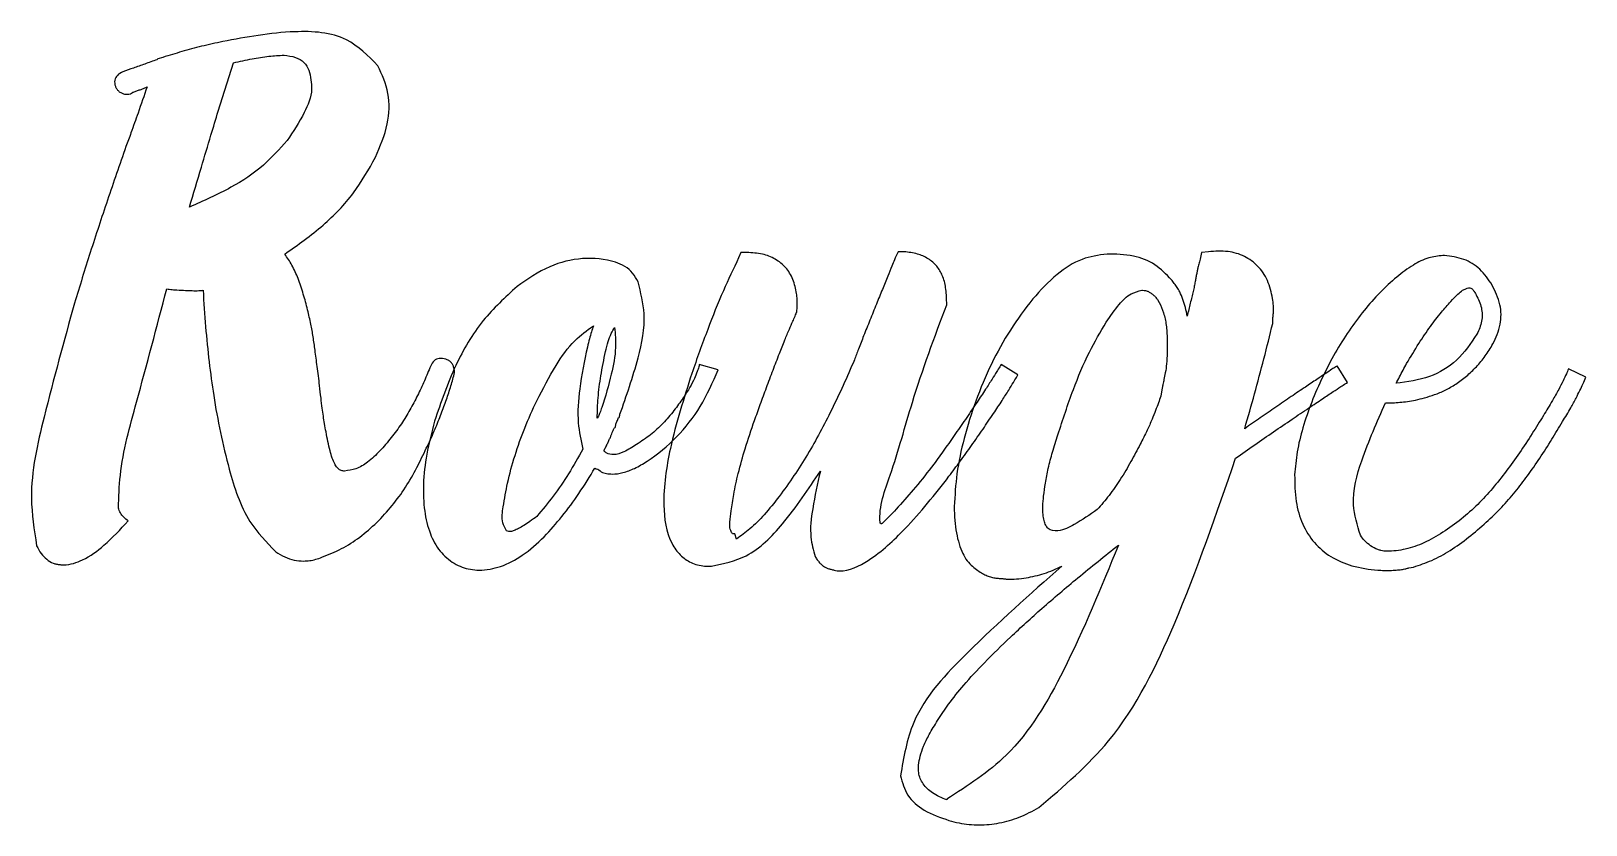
# Model space of a CAD drawing. Extents: x 1.6 to 82.8, y 5.8 to 26.
# Drawn here: x 1.61 to 29.5, y 8.74 to 22.99 of the extents above; entities that cross this region are included whole.
import ezdxf

# ---------------------------------------------------------------- set-up
doc = ezdxf.new("R2010")
doc.units = 0
doc.layers.get('0').update_dxf_attribs({"linetype": 'CONTINUOUS'})

msp = doc.modelspace()

# ---------------------------------------------------------------- linework, layer by layer
at = {"color": 7}
for points in [[(3.978599, 22.516868), (3.883583, 22.489742), (3.87002, 22.476179)], [(4.969148, 21.553445), (5.240558, 22.421927), (5.240558, 22.421927)], [(14.454412, 19.015888), (14.345833, 19.015888), (14.305144, 18.920872)], [(17.276941, 19.029451), (17.168362, 19.029451), (17.11411, 18.920872)], [(22.731968, 19.029451), (22.609826, 19.015888), (22.5827, 18.893746), (22.569137, 18.846276)], [(26.965725, 18.961636), (26.938599, 18.961636)], [(21.537824, 18.337438), (21.551387, 18.337438)], [(21.816016, 18.174532), (21.849923, 18.12028)], [(15.336457, 17.91676), (15.336457, 17.930323), (15.35002, 17.943886)], [(18.036845, 18.079591), (18.036845, 18.12028)], [(23.885424, 17.740366), (23.885424, 17.753929)], [(13.938793, 16.912573), (13.599492, 17.007589), (13.599492, 17.007589)], [(19.312367, 16.817557), (19.013831, 17.007589), (19.013831, 17.007589)], [(25.228761, 16.681927), (25.038804, 16.980463), (25.038804, 16.980463)], [(29.503282, 16.776868), (29.191183, 16.926136)], [(21.904175, 16.586911), (21.877049, 16.437643)], [(12.147576, 16.057653), (12.161139, 16.057653)], [(7.235294, 15.09423), (7.221731, 15.09423)], [(11.726898, 15.148482), (11.73368, 15.141701)], [(10.179966, 14.008665), (10.139202, 14.022228)], [(14.264455, 13.87296), (14.237329, 13.967976), (14.196565, 13.967976)], [(13.694509, 13.384467), (13.816651, 13.384467)], [(26.327964, 13.357341), (26.409342, 13.370904)], [(18.036845, 9.204962), (18.036845, 9.191399), (18.036845, 9.191399)]]:
    msp.add_lwpolyline(points, dxfattribs=at)
for points in [[(21.537824, 18.337438)], [(27.549234, 17.550334)], [(9.053637, 17.10253)], [(11.916855, 17.238235)], [(29.503282, 16.776868)], [(10.682022, 14.280075)]]:
    msp.add_lwpolyline(points, close=True, dxfattribs=at)
for points, knots in [([(7.832366, 22.3676), (7.657126, 22.546237), (7.256384, 22.954744), (6.200799, 23.016121), (5.473504, 22.880627), (5.050601, 22.801841)], [0, 0, 0, 0, 0.729327, 1.667829, 2.971726, 2.971726, 2.971726, 2.971726]), ([(5.050601, 22.801841), (4.924239, 22.774105), (4.67749, 22.719946), (4.319641, 22.625475), (4.090395, 22.55247), (3.978599, 22.516868)], [0, 0, 0, 0, 0.388091, 0.757831, 1.109779, 1.109779, 1.109779, 1.109779]), ([(3.87002, 22.476179), (3.797153, 22.45), (3.656521, 22.399476), (3.452988, 22.327077), (3.322217, 22.281159), (3.259385, 22.259096)], [0, 0, 0, 0, 0.23228, 0.448297, 0.648076, 0.648076, 0.648076, 0.648076]), ([(5.240558, 22.421927), (5.352385, 22.446193), (5.564028, 22.492118), (5.86757, 22.539559), (6.059634, 22.551861), (6.149729, 22.557632)], [0, 0, 0, 0, 0.343284, 0.649697, 0.920428, 0.920428, 0.920428, 0.920428]), ([(6.149729, 22.557632), (6.219551, 22.54839), (6.347166, 22.531498), (6.516109, 22.437835), (6.570827, 22.33595), (6.597533, 22.286222)], [0, 0, 0, 0, 0.210861, 0.385399, 0.551811, 0.551811, 0.551811, 0.551811]), ([(7.791678, 20.725651), (7.874288, 20.920882), (8.028208, 21.284636), (8.058753, 21.875981), (7.906937, 22.205662), (7.832366, 22.3676)], [0, 0, 0, 0, 0.634235, 1.181708, 1.710231, 1.710231, 1.710231, 1.710231]), ([(3.259385, 22.259096), (3.223255, 22.240992), (3.157586, 22.208088), (3.103149, 22.106636), (3.11437, 22.016245), (3.14536, 21.950315), (3.183207, 21.908063), (3.231295, 21.877339), (3.284957, 21.857072), (3.340892, 21.853058), (3.391507, 21.860034), (3.431986, 21.888101), (3.480613, 21.906421), (3.537945, 21.926887), (3.596986, 21.946924), (3.649215, 21.966953), (3.679858, 21.981258), (3.693626, 21.987686)], [0, 0, 0, 0, 0.118784, 0.215897, 0.323331, 0.378618, 0.433098, 0.490833, 0.548517, 0.602976, 0.658296, 0.697087, 0.748752, 0.813629, 0.879897, 0.935752, 0.981324, 0.981324, 0.981324, 0.981324]), ([(6.597533, 22.286222), (6.623358, 22.172769), (6.682414, 21.913328), (6.504221, 21.468724), (6.313264, 21.185993), (6.203981, 21.024187)], [0, 0, 0, 0, 0.342455, 0.783113, 1.37274, 1.37274, 1.37274, 1.37274]), ([(3.693626, 21.987686), (3.639468, 21.831332), (3.543949, 21.55557), (3.418284, 21.197858), (3.343989, 20.997528), (3.313637, 20.915684)], [0, 0, 0, 0, 0.496407, 0.875515, 1.137386, 1.137386, 1.137386, 1.137386]), ([(4.453529, 19.830043), (4.524875, 20.068788), (4.65345, 20.49904), (4.825274, 21.073522), (4.925909, 21.409212), (4.969148, 21.553445)], [0, 0, 0, 0, 0.747532, 1.347159, 1.798882, 1.798882, 1.798882, 1.798882]), ([(6.203981, 21.024187), (6.068559, 20.871063), (5.776584, 20.540922), (5.170496, 20.148763), (4.704472, 19.941597), (4.453529, 19.830043)], [0, 0, 0, 0, 0.610992, 1.317316, 2.141408, 2.141408, 2.141408, 2.141408]), ([(3.313637, 20.915684), (3.202175, 20.594833), (2.982909, 19.963657), (2.67485, 19.027344), (2.484464, 18.410067), (2.390902, 18.106717)], [0, 0, 0, 0, 1.018972, 2.004514, 2.956854, 2.956854, 2.956854, 2.956854]), ([(6.163292, 18.988762), (6.398402, 19.153952), (6.850167, 19.471365), (7.41193, 20.057243), (7.667328, 20.506778), (7.791678, 20.725651)], [0, 0, 0, 0, 0.861228, 1.654851, 2.407911, 2.407911, 2.407911, 2.407911]), ([(7.221731, 15.09423), (7.200886, 15.09721), (7.156755, 15.10352), (7.100191, 15.153962), (7.052556, 15.228924), (7.010004, 15.333373), (6.970116, 15.467498), (6.93567, 15.624961), (6.904594, 15.787883), (6.877158, 15.939378), (6.854295, 16.081345), (6.833725, 16.233973), (6.811082, 16.417158), (6.783584, 16.668044), (6.747022, 16.954681), (6.708606, 17.24644), (6.674256, 17.499522), (6.631588, 17.7406), (6.571281, 17.996054), (6.498484, 18.270353), (6.409612, 18.540561), (6.301383, 18.784187), (6.20767, 18.923018), (6.163292, 18.988762)], [0, 0, 0, 0, 0.061976, 0.131212, 0.217577, 0.328321, 0.467842, 0.637231, 0.811533, 0.96547, 1.099084, 1.24288, 1.427466, 1.652811, 2.000027, 2.294304, 2.535665, 2.766186, 3.028428, 3.322867, 3.617289, 3.881407, 4.11899, 4.11899, 4.11899, 4.11899]), ([(15.35002, 17.943886), (15.350226, 17.955442), (15.350727, 17.983596), (15.353044, 18.033363), (15.358167, 18.099072), (15.356746, 18.183554), (15.34139, 18.287799), (15.31757, 18.407774), (15.280634, 18.53232), (15.223547, 18.647312), (15.125698, 18.778079), (14.964846, 18.907644), (14.723061, 19.001708), (14.547281, 19.010986), (14.454412, 19.015888)], [0, 0, 0, 0, 0.034672, 0.084474, 0.149437, 0.232358, 0.337277, 0.465025, 0.599276, 0.725708, 0.847955, 1.086968, 1.334776, 1.612348, 1.612348, 1.612348, 1.612348]), ([(17.860451, 18.771604), (17.811041, 18.818611), (17.709949, 18.914789), (17.504616, 19.001128), (17.355544, 19.019673), (17.276941, 19.029451)], [0, 0, 0, 0, 0.203301, 0.415961, 0.65316, 0.65316, 0.65316, 0.65316]), ([(20.913626, 18.988762), (20.760314, 18.967187), (20.433939, 18.921258), (19.978731, 18.616132), (19.558375, 18.174686), (19.167268, 17.628205), (18.823431, 17.013896), (18.5508, 16.358647), (18.346229, 15.699678), (18.207746, 15.06581), (18.18395, 14.653841), (18.17255, 14.456469)], [0, 0, 0, 0, 0.459398, 0.977984, 1.600077, 2.287272, 2.986932, 3.708305, 4.411677, 5.055689, 5.64801, 5.64801, 5.64801, 5.64801]), ([(22.067081, 18.527395), (21.974011, 18.62493), (21.784668, 18.823356), (21.368457, 18.978543), (21.071856, 18.985207), (20.913626, 18.988762)], [0, 0, 0, 0, 0.400328, 0.814434, 1.287974, 1.287974, 1.287974, 1.287974]), ([(23.885424, 17.753929), (23.885831, 17.769255), (23.886819, 17.806485), (23.89155, 17.872092), (23.901184, 17.95793), (23.901518, 18.067683), (23.880724, 18.201632), (23.846685, 18.354083), (23.794868, 18.510891), (23.717281, 18.653895), (23.587356, 18.810353), (23.381791, 18.963533), (23.069301, 19.05139), (22.849425, 19.03709), (22.731968, 19.029451)], [0, 0, 0, 0, 0.045991, 0.11172, 0.197251, 0.305077, 0.439744, 0.602879, 0.773571, 0.933479, 1.08768, 1.381144, 1.687461, 2.038745, 2.038745, 2.038745, 2.038745]), ([(12.500364, 18.486706), (12.470442, 18.542325), (12.411977, 18.650999), (12.267629, 18.774525), (11.968482, 18.893917), (11.497943, 18.939951), (10.874466, 18.785653), (10.518481, 18.537288), (10.329234, 18.405253)], [0, 0, 0, 0, 0.18825, 0.367822, 0.555541, 1.147282, 1.75283, 2.440121, 2.440121, 2.440121, 2.440121]), ([(14.305144, 18.920872), (14.211698, 18.724243), (14.011392, 18.302761), (13.734137, 17.608414), (13.557429, 17.109268), (13.463787, 16.844758)], [0, 0, 0, 0, 0.652985, 1.399701, 2.241493, 2.241493, 2.241493, 2.241493]), ([(17.11411, 18.920872), (17.10908, 18.908563), (17.088958, 18.859324), (17.043716, 18.748512), (16.971535, 18.571632), (16.87889, 18.344283), (16.772668, 18.081911), (16.660537, 17.804354), (16.552775, 17.535144), (16.45959, 17.297827), (16.405553, 17.153607), (16.381333, 17.088967)], [0, 0, 0, 0, 0.039891, 0.159576, 0.359075, 0.613014, 0.89608, 1.208251, 1.511065, 1.766012, 1.973095, 1.973095, 1.973095, 1.973095]), ([(18.036845, 18.12028), (18.033467, 18.208867), (18.027235, 18.372339), (17.973414, 18.598896), (17.896288, 18.716813), (17.860451, 18.771604)], [0, 0, 0, 0, 0.266083, 0.49101, 0.686236, 0.686236, 0.686236, 0.686236]), ([(22.569137, 18.846276), (22.565807, 18.833979), (22.558222, 18.805969), (22.547158, 18.758402), (22.534564, 18.701365), (22.521229, 18.636785), (22.507569, 18.566693), (22.494157, 18.490878), (22.478333, 18.407527), (22.457797, 18.314808), (22.432939, 18.212955), (22.405912, 18.104308), (22.378818, 17.991216), (22.360999, 17.914768), (22.351979, 17.876071)], [0, 0, 0, 0, 0.038218, 0.08705, 0.146486, 0.213452, 0.28487, 0.360712, 0.444425, 0.539367, 0.64557, 0.758947, 0.87524, 0.994441, 0.994441, 0.994441, 0.994441]), ([(26.938599, 18.961636), (26.852371, 18.952017), (26.664521, 18.93106), (26.384542, 18.785844), (26.095054, 18.571666), (25.801502, 18.295603), (25.51592, 17.972834), (25.247645, 17.609869), (24.999024, 17.212185), (24.775238, 16.783175), (24.579888, 16.335258), (24.423532, 15.885341), (24.31566, 15.449118), (24.290832, 15.163621), (24.278901, 15.026416)], [0, 0, 0, 0, 0.258431, 0.562995, 0.929597, 1.339273, 1.76861, 2.221194, 2.691663, 3.174221, 3.671544, 4.156217, 4.602207, 5.014854, 5.014854, 5.014854, 5.014854]), ([(27.820645, 18.432379), (27.753345, 18.532284), (27.623156, 18.725548), (27.314416, 18.917302), (27.08421, 18.946572), (26.965725, 18.961636)], [0, 0, 0, 0, 0.358653, 0.693806, 1.049245, 1.049245, 1.049245, 1.049245]), ([(12.174702, 16.111981), (12.291591, 16.444765), (12.496352, 17.027727), (12.664477, 17.846535), (12.54901, 18.296948), (12.500364, 18.486706)], [0, 0, 0, 0, 1.062822, 1.861818, 2.44349, 2.44349, 2.44349, 2.44349]), ([(22.351979, 17.876071), (22.34192, 17.92659), (22.321979, 18.026728), (22.274818, 18.1713), (22.228683, 18.294586), (22.170615, 18.387997), (22.121536, 18.461036), (22.085018, 18.505537), (22.067081, 18.527395)], [0, 0, 0, 0, 0.154359, 0.305973, 0.45605, 0.54733, 0.635144, 0.719915, 0.719915, 0.719915, 0.719915]), ([(25.907286, 16.315501), (25.950026, 16.316085), (26.036603, 16.317268), (26.167887, 16.326935), (26.304983, 16.341579), (26.452811, 16.367738), (26.615593, 16.409858), (26.795507, 16.463504), (26.985861, 16.541323), (27.176474, 16.654611), (27.364519, 16.795793), (27.543161, 16.963643), (27.701894, 17.158029), (27.861851, 17.404473), (27.987438, 17.713248), (27.985794, 18.096137), (27.877021, 18.317598), (27.820645, 18.432379)], [0, 0, 0, 0, 0.128206, 0.259701, 0.394742, 0.54171, 0.709572, 0.898907, 1.104705, 1.324634, 1.562122, 1.809027, 2.058073, 2.312993, 2.689422, 3.042259, 3.421887, 3.421887, 3.421887, 3.421887]), ([(3.177931, 14.429343), (3.185322, 14.625974), (3.209566, 15.270963), (3.576107, 16.576601), (3.86811, 17.686707), (4.046414, 18.364564)], [0, 0, 0, 0, 0.589117, 1.932427, 4.039024, 4.039024, 4.039024, 4.039024]), ([(4.046414, 18.364564), (4.061452, 18.361289), (4.10907, 18.350919), (4.209311, 18.345751), (4.346838, 18.336487), (4.490603, 18.331509), (4.608475, 18.328928), (4.672631, 18.335045), (4.697738, 18.337438)], [0, 0, 0, 0, 0.046127, 0.146055, 0.300106, 0.460034, 0.577636, 0.653249, 0.653249, 0.653249, 0.653249]), ([(4.697738, 18.337438), (4.711358, 18.118676), (4.73807, 17.689648), (4.802276, 17.060824), (4.915997, 16.202545), (5.118087, 15.240333), (5.432335, 14.235767), (5.833702, 13.816454), (6.000461, 13.642239)], [0, 0, 0, 0, 0.657458, 1.289378, 1.896461, 3.251109, 4.258215, 4.974064, 4.974064, 4.974064, 4.974064]), ([(10.329234, 18.405253), (10.117363, 18.210116), (9.673007, 17.800856), (9.182482, 16.962099), (8.965379, 16.327013), (8.850117, 15.989839)], [0, 0, 0, 0, 0.860404, 1.804516, 2.873049, 2.873049, 2.873049, 2.873049]), ([(20.900063, 17.767492), (20.974223, 17.874451), (21.102116, 18.058908), (21.311228, 18.281742), (21.471446, 18.321123), (21.537824, 18.337438)], [0, 0, 0, 0, 0.393511, 0.678634, 0.880321, 0.880321, 0.880321, 0.880321]), ([(21.551387, 18.337438), (21.569376, 18.336256), (21.605767, 18.333865), (21.658971, 18.31442), (21.707946, 18.284305), (21.751453, 18.249015), (21.788789, 18.213255), (21.807319, 18.1869), (21.816016, 18.174532)], [0, 0, 0, 0, 0.053859, 0.108951, 0.167775, 0.225689, 0.276878, 0.322142, 0.322142, 0.322142, 0.322142]), ([(26.2872, 17.021152), (26.359424, 17.142477), (26.494971, 17.370177), (26.702347, 17.679031), (26.895982, 17.929519), (27.062566, 18.120725), (27.187357, 18.253963), (27.277033, 18.333026), (27.345619, 18.365994), (27.395246, 18.380662), (27.448435, 18.383961), (27.480486, 18.34006), (27.514578, 18.301928), (27.528751, 18.271058), (27.535671, 18.255985)], [0, 0, 0, 0, 0.423542, 0.794893, 1.115215, 1.372769, 1.555109, 1.663437, 1.728861, 1.780427, 1.821146, 1.876627, 1.928225, 1.977454, 1.977454, 1.977454, 1.977454]), ([(27.535671, 18.255985), (27.57234, 18.179481), (27.643162, 18.03172), (27.648559, 17.776206), (27.582982, 17.627077), (27.549234, 17.550334)], [0, 0, 0, 0, 0.252566, 0.487815, 0.73723, 0.73723, 0.73723, 0.73723]), ([(2.390902, 18.106717), (2.204231, 17.429168), (1.888019, 16.281432), (1.546284, 14.810039), (1.667575, 14.036883), (1.712452, 13.750818)], [0, 0, 0, 0, 2.117549, 3.587026, 4.450037, 4.450037, 4.450037, 4.450037]), ([(14.196565, 13.967976), (14.19041, 13.975795), (14.176074, 13.994009), (14.161928, 14.031611), (14.141383, 14.092729), (14.149083, 14.212569), (14.173218, 14.410426), (14.219028, 14.702599), (14.298885, 15.075873), (14.426362, 15.519094), (14.56285, 15.931227), (14.694926, 16.295516), (14.80559, 16.596374), (14.919942, 16.899937), (15.029432, 17.184791), (15.126263, 17.429243), (15.206743, 17.62229), (15.269071, 17.764485), (15.309248, 17.857458), (15.329892, 17.902451), (15.336457, 17.91676)], [0, 0, 0, 0, 0.029694, 0.069172, 0.119476, 0.222041, 0.422339, 0.721509, 1.107009, 1.567401, 2.104035, 2.409275, 2.72983, 3.065732, 3.382424, 3.645338, 3.854504, 4.009829, 4.111106, 4.158335, 4.158335, 4.158335, 4.158335]), ([(17.806123, 15.216373), (17.696958, 15.077554), (17.49135, 14.816094), (17.180857, 14.464568), (16.982867, 14.246537), (16.875379, 14.150783), (16.865277, 14.148009), (16.856053, 14.150701), (16.848642, 14.155775), (16.843475, 14.163068), (16.815555, 14.461812), (17.101213, 15.180486), (17.444669, 16.486807), (17.820126, 17.496678), (18.036845, 18.079591)], [0, 0, 0, 0, 0.529799, 0.997856, 1.405184, 1.416486, 1.425806, 1.435127, 1.444324, 1.452475, 1.460899, 2.3303, 3.692462, 5.552177, 5.552177, 5.552177, 5.552177]), ([(21.849923, 18.12028), (21.877614, 18.058501), (21.935988, 17.928269), (21.979918, 17.704569), (21.995363, 17.46449), (21.993365, 17.231611), (21.984493, 17.029763), (21.962315, 16.869818), (21.936135, 16.747788), (21.918298, 16.657264), (21.90821, 16.60701), (21.904175, 16.586911)], [0, 0, 0, 0, 0.202561, 0.427005, 0.678755, 0.923771, 1.125367, 1.284434, 1.407457, 1.499729, 1.561228, 1.561228, 1.561228, 1.561228]), ([(10.682022, 16.35619), (10.793036, 16.568891), (10.990505, 16.947238), (11.317137, 17.423513), (11.584839, 17.616672), (11.699772, 17.699602)], [0, 0, 0, 0, 0.721403, 1.283209, 1.70588, 1.70588, 1.70588, 1.70588]), ([(11.699772, 17.699602), (11.687381, 17.66353), (11.660724, 17.585927), (11.62523, 17.458968), (11.541195, 17.120673), (11.452204, 16.620999), (11.397547, 15.999131), (11.475581, 15.643472), (11.50974, 15.487783)], [0, 0, 0, 0, 0.1144, 0.246117, 0.395317, 1.159846, 1.771084, 2.24697, 2.24697, 2.24697, 2.24697]), ([(12.079686, 17.672476), (12.090218, 17.55266), (12.114988, 17.270884), (12.013935, 16.78689), (11.907782, 16.398527), (11.819584, 16.15017), (11.795258, 16.084913), (11.774961, 16.054969), (11.767587, 16.044091)], [0, 0, 0, 0, 0.359225, 0.844803, 1.468579, 1.567795, 1.636722, 1.676049, 1.676049, 1.676049, 1.676049]), ([(11.916855, 17.238235), (11.93191, 17.298788), (11.959391, 17.409325), (12.010842, 17.556846), (12.058472, 17.636844), (12.079686, 17.672476)], [0, 0, 0, 0, 0.187285, 0.341878, 0.466033, 0.466033, 0.466033, 0.466033]), ([(20.031581, 15.745554), (20.120376, 16.016643), (20.285271, 16.520062), (20.567089, 17.201743), (20.795646, 17.59008), (20.900063, 17.767492)], [0, 0, 0, 0, 0.855895, 1.589422, 2.206406, 2.206406, 2.206406, 2.206406]), ([(23.383292, 15.854134), (23.442707, 16.062533), (23.561584, 16.479503), (23.729, 17.108333), (23.833264, 17.529614), (23.885424, 17.740366)], [0, 0, 0, 0, 0.650102, 1.300741, 1.952064, 1.952064, 1.952064, 1.952064]), ([(27.549234, 17.550334), (27.438184, 17.38485), (27.221028, 17.061249), (26.694477, 16.745183), (26.301603, 16.69465), (26.097243, 16.668364)], [0, 0, 0, 0, 0.592671, 1.158958, 1.772847, 1.772847, 1.772847, 1.772847]), ([(9.053637, 17.10253), (9.013422, 17.110708), (8.940262, 17.125585), (8.830711, 17.078664), (8.752705, 16.924631), (8.673312, 16.711322), (8.544935, 16.449195), (8.41136, 16.190446), (8.256958, 15.936576), (8.074284, 15.69029), (7.875528, 15.455653), (7.669039, 15.258792), (7.454232, 15.122338), (7.304331, 15.103094), (7.235294, 15.09423)], [0, 0, 0, 0, 0.121079, 0.220274, 0.330247, 0.621773, 0.912131, 1.201823, 1.496203, 1.802, 2.121182, 2.416751, 2.658844, 2.865529, 2.865529, 2.865529, 2.865529]), ([(9.202905, 16.831195), (9.204811, 16.851544), (9.208504, 16.890958), (9.198983, 16.949004), (9.177921, 17.001363), (9.146223, 17.046354), (9.104268, 17.082058), (9.070722, 17.095621), (9.053637, 17.10253)], [0, 0, 0, 0, 0.061111, 0.118361, 0.174519, 0.229091, 0.282071, 0.337062, 0.337062, 0.337062, 0.337062]), ([(11.767587, 16.044091), (11.771189, 16.16485), (11.77878, 16.419327), (11.831369, 16.818404), (11.887452, 17.093835), (11.916855, 17.238235)], [0, 0, 0, 0, 0.362266, 0.763402, 1.205467, 1.205467, 1.205467, 1.205467]), ([(16.381333, 17.088967), (16.315167, 16.935762), (16.18549, 16.6355), (15.979015, 16.201338), (15.768298, 15.787436), (15.544006, 15.390833), (15.298907, 15.008476), (15.041094, 14.645094), (14.780458, 14.322866), (14.528162, 14.059173), (14.347007, 13.931253), (14.264455, 13.87296)], [0, 0, 0, 0, 0.500611, 0.981134, 1.441992, 1.893758, 2.347362, 2.804023, 3.229419, 3.590846, 3.893437, 3.893437, 3.893437, 3.893437]), ([(26.097243, 16.668364), (26.118362, 16.707552), (26.160601, 16.785931), (26.223907, 16.903534), (26.266102, 16.981945), (26.2872, 17.021152)], [0, 0, 0, 0, 0.133548, 0.26711, 0.400678, 0.400678, 0.400678, 0.400678]), ([(6.828179, 13.547298), (6.946852, 13.594881), (7.185918, 13.690737), (7.516174, 13.904827), (7.819361, 14.167223), (8.092671, 14.468598), (8.334959, 14.797748), (8.531987, 15.147531), (8.696842, 15.489598), (8.840879, 15.801194), (8.957173, 16.082285), (9.052107, 16.341766), (9.134456, 16.58817), (9.180412, 16.751337), (9.202905, 16.831195)], [0, 0, 0, 0, 0.38283, 0.771205, 1.173754, 1.583051, 1.989265, 2.397212, 2.785296, 3.1284, 3.4269, 3.697571, 3.957192, 4.206054, 4.206054, 4.206054, 4.206054]), ([(11.73368, 15.141701), (11.735371, 15.140331), (11.738927, 15.137452), (11.746085, 15.13524), (11.785202, 15.134607), (11.835062, 15.070539), (11.93648, 15.048608), (12.067717, 15.033103), (12.241017, 15.061506), (12.45139, 15.141971), (12.787862, 15.339057), (13.210028, 15.691371), (13.649609, 16.250388), (13.840587, 16.687697), (13.938793, 16.912573)], [0, 0, 0, 0, 0.006482, 0.01363, 0.021953, 0.1228, 0.222914, 0.327486, 0.519182, 0.741007, 1.000936, 1.685315, 2.378379, 3.112036, 3.112036, 3.112036, 3.112036]), ([(13.599492, 17.007589), (13.596568, 16.992166), (13.588127, 16.947646), (13.554807, 16.864823), (13.507836, 16.741495), (13.425844, 16.582392), (13.300904, 16.391255), (13.143164, 16.171104), (12.951691, 15.945189), (12.726646, 15.738777), (12.557986, 15.625886), (12.473238, 15.56916)], [0, 0, 0, 0, 0.047017, 0.135721, 0.266615, 0.443289, 0.671038, 0.951245, 1.255397, 1.557985, 1.863583, 1.863583, 1.863583, 1.863583]), ([(13.463787, 16.844758), (13.322397, 16.398943), (13.077524, 15.626839), (12.921049, 14.595521), (13.006233, 13.953829), (13.175788, 13.682338), (13.255471, 13.588271), (13.346526, 13.51045), (13.450316, 13.449997), (13.567369, 13.406195), (13.651195, 13.391869), (13.694509, 13.384467)], [0, 0, 0, 0, 1.399827, 2.424349, 3.129088, 3.258126, 3.380036, 3.4977, 3.615605, 3.73869, 3.870281, 3.870281, 3.870281, 3.870281]), ([(15.675682, 13.560861), (15.688013, 13.540665), (15.712078, 13.501252), (15.755601, 13.448952), (15.802785, 13.404343), (15.853138, 13.368832), (15.905656, 13.342408), (15.962585, 13.330383), (16.015943, 13.315012), (16.065861, 13.305537), (16.280886, 13.290687), (16.746945, 13.529129), (17.383424, 14.126788), (17.900574, 14.759481), (18.281251, 15.271222), (18.484859, 15.554027), (18.684352, 15.840642), (18.867644, 16.110414), (19.02199, 16.343042), (19.140008, 16.529441), (19.224005, 16.668778), (19.27905, 16.75878), (19.304377, 16.803462), (19.312367, 16.817557)], [0, 0, 0, 0, 0.070908, 0.138383, 0.203436, 0.265131, 0.322811, 0.378216, 0.438909, 0.489491, 0.530311, 1.08357, 1.949504, 3.180182, 3.515819, 3.864188, 4.225358, 4.563461, 4.842607, 5.062855, 5.225237, 5.33071, 5.379313, 5.379313, 5.379313, 5.379313]), ([(19.013831, 17.007589), (19.005848, 16.993734), (18.980628, 16.949964), (18.925519, 16.862242), (18.841328, 16.726675), (18.724078, 16.544724), (18.572193, 16.316506), (18.392473, 16.051154), (18.19794, 15.768297), (18.001366, 15.487714), (17.870398, 15.3057), (17.806123, 15.216373)], [0, 0, 0, 0, 0.047967, 0.15154, 0.310732, 0.526736, 0.800864, 1.133139, 1.488183, 1.830742, 2.160884, 2.160884, 2.160884, 2.160884]), ([(25.038804, 16.980463), (25.031268, 16.975433), (25.001126, 16.955313), (24.933293, 16.910067), (24.819885, 16.834545), (24.660553, 16.72802), (24.454798, 16.589978), (24.209392, 16.425465), (23.939848, 16.242849), (23.661617, 16.050638), (23.476413, 15.919879), (23.383292, 15.854134)], [0, 0, 0, 0, 0.027181, 0.108721, 0.244614, 0.435941, 0.683707, 0.987927, 1.32228, 1.66044, 2.002412, 2.002412, 2.002412, 2.002412]), ([(29.191183, 16.926136), (29.178901, 16.896364), (29.149386, 16.824814), (29.089061, 16.703296), (29.006981, 16.542218), (28.890133, 16.334327), (28.730706, 16.070296), (28.535422, 15.756109), (28.314815, 15.419789), (28.076564, 15.091963), (27.832062, 14.779982), (27.566483, 14.489182), (27.267692, 14.226664), (26.947304, 13.991871), (26.613756, 13.80081), (26.27332, 13.684281), (26.026637, 13.651539), (25.879788, 13.657733), (25.825279, 13.667229), (25.741043, 13.689601), (25.642772, 13.749034), (25.533116, 13.833119), (25.48352, 13.90563), (25.459482, 13.940775)], [0, 0, 0, 0, 0.096594, 0.232139, 0.406777, 0.638974, 0.947334, 1.332025, 1.748753, 2.153642, 2.547452, 2.937449, 3.333183, 3.738491, 4.127896, 4.481215, 4.812063, 4.866419, 4.921455, 4.977779, 5.12687, 5.26181, 5.388732, 5.388732, 5.388732, 5.388732]), ([(26.409342, 13.370904), (26.519772, 13.407585), (26.749192, 13.483791), (27.080577, 13.669194), (27.404837, 13.903552), (27.712187, 14.166456), (27.992408, 14.437229), (28.237504, 14.71811), (28.461165, 15.013777), (28.68093, 15.328266), (28.88814, 15.654282), (29.071427, 15.956804), (29.217184, 16.202783), (29.320413, 16.388543), (29.393097, 16.534485), (29.452495, 16.65864), (29.48694, 16.738825), (29.503282, 16.776868)], [0, 0, 0, 0, 0.348442, 0.723891, 1.133072, 1.547567, 1.93621, 2.301082, 2.664608, 3.047963, 3.451787, 3.823219, 4.109098, 4.309533, 4.460571, 4.598156, 4.722356, 4.722356, 4.722356, 4.722356]), ([(23.220461, 15.324952), (23.334155, 15.405308), (23.559364, 15.564481), (23.896392, 15.797393), (24.220863, 16.01698), (24.515055, 16.214132), (24.761684, 16.379046), (24.952633, 16.507603), (25.09097, 16.597531), (25.175272, 16.654788), (25.21713, 16.676026), (25.228761, 16.681927)], [0, 0, 0, 0, 0.417669, 0.827341, 1.229004, 1.593039, 1.889748, 2.119127, 2.283445, 2.385077, 2.424183, 2.424183, 2.424183, 2.424183]), ([(10.139202, 14.022228), (10.113842, 14.069074), (10.042404, 14.201038), (10.090077, 14.504616), (10.15691, 14.902946), (10.288798, 15.378347), (10.460916, 15.872963), (10.607757, 16.193882), (10.682022, 16.35619)], [0, 0, 0, 0, 0.156883, 0.441937, 0.875678, 1.389329, 1.912192, 2.447234, 2.447234, 2.447234, 2.447234]), ([(21.877049, 16.437643), (21.86344, 16.39811), (21.833831, 16.312103), (21.781092, 16.174374), (21.716691, 16.009271), (21.625552, 15.806215), (21.497113, 15.553649), (21.339797, 15.256156), (21.158374, 14.946203), (20.958328, 14.656315), (20.809391, 14.485096), (20.737232, 14.402142)], [0, 0, 0, 0, 0.12542, 0.272864, 0.442399, 0.65702, 0.940221, 1.292314, 1.666489, 2.017226, 2.346857, 2.346857, 2.346857, 2.346857]), ([(25.459482, 13.940775), (25.4027, 14.122404), (25.26445, 14.56462), (25.500222, 15.395103), (25.757617, 15.97709), (25.907286, 16.315501)], [0, 0, 0, 0, 0.561446, 1.366967, 2.486107, 2.486107, 2.486107, 2.486107]), ([(8.850117, 15.989839), (8.798287, 15.792382), (8.700588, 15.420177), (8.639005, 14.876498), (8.656825, 14.394491), (8.751014, 13.982387), (8.929081, 13.650991), (9.147293, 13.460957), (9.341028, 13.366449), (9.49298, 13.325127), (9.727397, 13.306227), (10.056324, 13.368687), (10.45681, 13.580651), (10.690961, 13.796689), (10.817727, 13.913649)], [0, 0, 0, 0, 0.611847, 1.153329, 1.634842, 2.05281, 2.411308, 2.744764, 2.900536, 3.055259, 3.214151, 3.60284, 4.039798, 4.555619, 4.555619, 4.555619, 4.555619]), ([(11.889729, 15.460581), (11.901332, 15.483935), (11.923738, 15.529031), (11.955372, 15.59466), (11.984059, 15.655348), (12.008856, 15.710869), (12.029613, 15.760396), (12.044369, 15.803788), (12.057052, 15.835931), (12.065547, 15.859874), (12.093772, 15.873877), (12.096631, 15.926246), (12.124901, 15.984956), (12.139606, 16.032099), (12.147576, 16.057653)], [0, 0, 0, 0, 0.07823, 0.151067, 0.218556, 0.279626, 0.333391, 0.379889, 0.416135, 0.439408, 0.451322, 0.506203, 0.573459, 0.653069, 0.653069, 0.653069, 0.653069]), ([(12.161139, 16.057653), (12.163702, 16.065685), (12.168153, 16.079638), (12.173248, 16.097713), (12.174291, 16.107945), (12.174702, 16.111981)], [0, 0, 0, 0, 0.025312, 0.043972, 0.056125, 0.056125, 0.056125, 0.056125]), ([(20.737232, 14.402142), (20.60188, 14.310053), (20.37961, 14.158828), (20.089038, 14.004679), (19.871253, 14.025061), (19.809481, 14.125754), (19.781604, 14.211113), (19.762802, 14.324786), (19.760026, 14.472815), (19.775792, 14.660977), (19.807355, 14.889623), (19.859078, 15.152385), (19.934188, 15.442223), (19.998118, 15.641333), (20.031581, 15.745554)], [0, 0, 0, 0, 0.490549, 0.805561, 0.986617, 1.057109, 1.145809, 1.256736, 1.400804, 1.58901, 1.822623, 2.092999, 2.391936, 2.720273, 2.720273, 2.720273, 2.720273]), ([(11.50974, 15.487783), (11.427061, 15.339205), (11.265257, 15.048438), (10.989402, 14.643236), (10.783136, 14.399539), (10.682022, 14.280075)], [0, 0, 0, 0, 0.509977, 0.998028, 1.467341, 1.467341, 1.467341, 1.467341]), ([(12.473238, 15.56916), (12.399014, 15.522385), (12.272046, 15.44237), (12.081896, 15.37311), (11.96375, 15.399605), (11.913513, 15.429701), (11.899468, 15.443624), (11.893002, 15.454884), (11.889729, 15.460581)], [0, 0, 0, 0, 0.264069, 0.451718, 0.588133, 0.607782, 0.626963, 0.646612, 0.646612, 0.646612, 0.646612]), ([(10.817727, 13.913649), (10.925794, 14.034093), (11.147695, 14.281407), (11.450374, 14.695763), (11.63305, 14.994836), (11.726898, 15.148482)], [0, 0, 0, 0, 0.485241, 0.996375, 1.5364, 1.5364, 1.5364, 1.5364]), ([(13.816651, 13.384467), (14.031997, 13.431322), (14.534263, 13.540605), (15.18457, 14.21044), (15.556808, 14.771718), (15.770698, 15.09423)], [0, 0, 0, 0, 0.649589, 1.515074, 2.684131, 2.684131, 2.684131, 2.684131]), ([(15.770698, 15.09423), (15.720957, 14.870267), (15.634338, 14.480264), (15.569302, 13.95584), (15.64485, 13.675338), (15.675682, 13.560861)], [0, 0, 0, 0, 0.690742, 1.202839, 1.555938, 1.555938, 1.555938, 1.555938]), ([(19.692356, 9.055694), (20.134321, 9.433478), (21.189019, 10.335015), (22.274879, 12.574423), (22.877121, 14.326237), (23.220461, 15.324952)], [0, 0, 0, 0, 1.729646, 4.12759, 7.307603, 7.307603, 7.307603, 7.307603]), ([(24.278901, 15.026416), (24.280375, 14.866042), (24.283147, 14.564673), (24.402194, 14.144668), (24.615159, 13.799266), (24.924315, 13.538501), (25.320928, 13.372828), (25.651009, 13.323218), (25.880051, 13.309443), (25.988789, 13.309567), (26.093977, 13.315405), (26.188498, 13.325611), (26.266171, 13.337363), (26.309468, 13.351361), (26.327964, 13.357341)], [0, 0, 0, 0, 0.479498, 0.901057, 1.291985, 1.67972, 2.093995, 2.565075, 2.673818, 2.782378, 2.891071, 2.989648, 3.067734, 3.125974, 3.125974, 3.125974, 3.125974]), ([(3.354325, 14.198622), (3.326705, 14.220123), (3.273578, 14.26148), (3.211826, 14.340345), (3.189112, 14.399985), (3.177931, 14.429343)], [0, 0, 0, 0, 0.104828, 0.201634, 0.295491, 0.295491, 0.295491, 0.295491]), ([(10.682022, 14.280075), (10.642147, 14.249444), (10.567769, 14.192308), (10.459237, 14.119563), (10.363817, 14.064721), (10.285077, 14.029912), (10.225923, 14.006142), (10.192617, 14.007971), (10.179966, 14.008665)], [0, 0, 0, 0, 0.150791, 0.281265, 0.391971, 0.479697, 0.541208, 0.578886, 0.578886, 0.578886, 0.578886]), ([(18.17255, 14.456469), (18.174233, 14.373194), (18.177438, 14.214616), (18.206621, 13.98941), (18.254378, 13.79107), (18.31885, 13.62261), (18.396686, 13.484903), (18.492093, 13.384826), (18.589121, 13.313537), (18.676912, 13.255612), (18.75961, 13.214034), (18.839601, 13.186935), (18.91941, 13.17044), (18.979869, 13.16778), (19.020918, 13.166782), (19.043575, 13.164337), (19.067656, 13.160642), (19.090216, 13.156987), (19.108295, 13.154472), (19.231176, 13.147956), (19.459933, 13.173392), (19.790822, 13.245672), (19.996115, 13.338012), (20.099396, 13.384467)], [0, 0, 0, 0, 0.249731, 0.475555, 0.679815, 0.860268, 1.015406, 1.15086, 1.27135, 1.376111, 1.466135, 1.54814, 1.628863, 1.709679, 1.729288, 1.752025, 1.777972, 1.802376, 1.820601, 1.83268, 2.17137, 2.505992, 2.844777, 2.844777, 2.844777, 2.844777]), ([(1.712452, 13.750818), (1.73741, 13.70353), (1.78489, 13.613569), (1.888163, 13.507371), (1.984784, 13.442918), (2.069682, 13.422346), (2.133264, 13.413421), (2.292837, 13.405808), (2.58276, 13.497763), (2.968193, 13.782703), (3.214119, 14.0476), (3.354325, 14.198622)], [0, 0, 0, 0, 0.159538, 0.303509, 0.440819, 0.500037, 0.563993, 0.633434, 0.977919, 1.443356, 2.060628, 2.060628, 2.060628, 2.060628]), ([(18.036845, 9.191399), (17.948846, 9.228228), (17.788635, 9.295279), (17.605147, 9.465902), (17.527251, 9.652949), (17.528562, 9.825682), (17.560483, 9.985664), (17.624558, 10.170035), (17.72997, 10.38429), (17.882038, 10.634437), (18.082899, 10.933903), (18.361376, 11.282396), (18.736186, 11.682683), (19.204575, 12.141824), (19.764086, 12.649948), (20.409263, 13.19944), (20.873552, 13.569976), (21.117146, 13.764381)], [0, 0, 0, 0, 0.284556, 0.518066, 0.732525, 0.869755, 1.030776, 1.220288, 1.453655, 1.745711, 2.098007, 2.534801, 3.082194, 3.742141, 4.502083, 5.349126, 6.284058, 6.284058, 6.284058, 6.284058]), ([(21.117146, 13.764381), (20.809747, 13.009688), (20.272854, 11.691568), (19.30891, 10.023901), (18.412935, 9.447084), (18.036845, 9.204962)], [0, 0, 0, 0, 2.45677, 4.290911, 5.617751, 5.617751, 5.617751, 5.617751]), ([(6.000461, 13.642239), (6.054139, 13.609832), (6.158162, 13.547028), (6.329474, 13.492106), (6.481703, 13.475354), (6.612069, 13.48469), (6.721822, 13.507087), (6.792311, 13.533738), (6.828179, 13.547298)], [0, 0, 0, 0, 0.18758, 0.363517, 0.534842, 0.643681, 0.754577, 0.869463, 0.869463, 0.869463, 0.869463]), ([(20.099396, 13.384467), (19.532766, 12.882196), (18.575787, 12.033911), (17.410728, 10.810534), (17.264958, 9.954104), (17.209051, 9.62564)], [0, 0, 0, 0, 2.294305, 3.874844, 4.858147, 4.858147, 4.858147, 4.858147]), ([(17.209051, 9.62564), (17.242488, 9.503423), (17.311246, 9.252102), (17.64678, 8.968736), (17.924499, 8.876048), (18.077533, 8.824973)], [0, 0, 0, 0, 0.372744, 0.766491, 1.249766, 1.249766, 1.249766, 1.249766]), ([(18.077533, 8.824973), (18.137566, 8.80867), (18.256496, 8.776373), (18.438556, 8.74987), (18.680597, 8.737448), (18.986022, 8.76804), (19.350304, 8.872652), (19.576147, 8.993507), (19.692356, 9.055694)], [0, 0, 0, 0, 0.186481, 0.369438, 0.550631, 0.912622, 1.284789, 1.679278, 1.679278, 1.679278, 1.679278])]:
    msp.add_open_spline(points, degree=3, knots=knots, dxfattribs=at)

doc.saveas('drawing.dxf')
